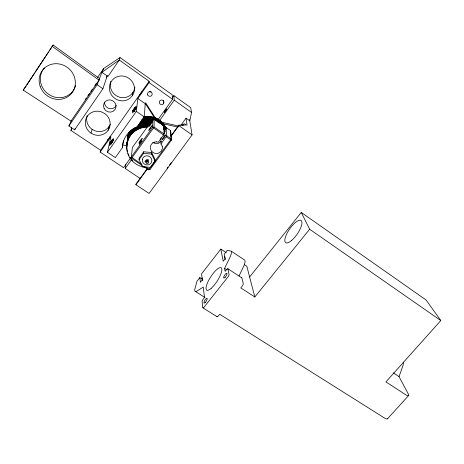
<?xml version="1.0" encoding="UTF-8"?>
<svg xmlns="http://www.w3.org/2000/svg" width="464" height="464" viewBox="0 0 464 464"><rect width="100%" height="100%" fill="white"/><g stroke="black" fill="none" stroke-linecap="round" stroke-linejoin="round"><path stroke-width="0.7" d="M155.057 161.118L155.08 159.512L151.676 152.523L143.712 151.786L139.194 158.056L139.061 159.657L142.535 166.657L150.504 167.382L155.057 161.118L151.635 154.089L151.676 152.523M126.817 145.186L126.904 148.718M131.567 158.328L131.3 157L132.414 147.395L152.853 119.41L154.187 119.196L154.031 127.008L153.456 128.035L131.567 158.328L142.146 165.451M152.853 119.41L152.639 127.229L131.3 157L141.984 164.482M130.668 157.743L123.546 167.672L100.16 152.076L110.908 136.787L107.439 152.291L115.356 157.592L122.339 147.767L122.426 146.114A24.638 23.728 13.1 0 1 135.552 127.635L137.124 126.962L144.275 116.905L145.238 103.675L145.742 102.956L155.655 118.378M107.439 152.291L136.329 111.383L137.843 98.49L149.048 82.563L149.124 81.264L119.289 60.024L101.912 72.28L97.138 84.726L68.916 125.964L74.652 129.804L102.892 88.723L107.213 75.997L101.912 72.28M139.061 159.657L143.614 153.346L143.712 151.786M145.157 104.783L145.742 102.956M189.579 119.567L192.067 134.902L149.083 193.442L135.906 184.707L135.958 184.115L147.25 168.565M132.803 110.971L132.582 112.978L135.685 108.68L136.149 106.169L132.849 110.797L133.98 111.778M140.656 178.762L125.222 168.467L125.779 164.349M132.315 95.741L132.785 92.649M122.339 147.767L123.465 140.807M202.809 279.473L199.833 277.565L200.396 282.286L202.234 279.931L202.478 278.649M146.247 161.269L146.369 161.907M172.573 97.347L173.832 95.59L190.681 107.619L191.545 112.456L189.788 120.826L186.058 118.187L180.751 125.483M110.107 143.173L109.632 145.522L112.642 141.352L113.344 138.429L110.13 143.092L111.285 143.95M100.16 152.076L100.624 150.249L70.969 130.442L71.624 127.646M127.02 143.556L128.238 139.49L130.32 135.772M108.06 130.32L108.959 126.649M158.015 119.59L172.562 99.29L172.185 94.755L120.014 57.536L119.289 60.024L108.216 76.16L107.462 75.632L106.395 77.186M90.985 133.075L92.191 129.352M249.62 276.979L301.264 212.448L426.08 299.993L440.8 320.56L385.926 381.918L405.455 394.568A6.786 1.647 42.1 0 0 408.372 394.122L399.028 376.623L402.856 365.928A9.471 5.046 -57 0 0 403.431 362.152M129.299 132.159L128.609 134.032A20.213 19.534 15.2 0 0 127.832 137.936A20.439 19.755 15.1 0 0 127.826 141.253M99.012 80.133L99.598 78.619L53.134 45.025L23.2 90.132L70.986 121.121L99.012 80.133L52.067 46.232M74.652 129.804L75.191 128.493M70.969 130.442L71.752 128.598M68.916 125.964L71.241 120.75M102.161 71.914L103.687 68.498L120.014 57.536M239.012 276.057L243.681 266.255A10.411 3.219 -56.8 0 0 244.777 260.147L231.229 251.181L227.302 250.282L224.199 254.243L225.115 258.79L223.196 261.244L220.841 249.093L201.585 273.795L202.234 279.931M199.833 277.565L196.974 281.23L194.729 289.698A10.167 2.842 -57.4 0 0 197.014 291.027L203.238 287.088L204.537 297.499L203.267 299.118A2.181 0.638 -57.8 0 0 202.101 301.675L202.797 307.609A2.216 0.655 -57.9 0 0 204.212 306.948L227.905 277.002A2.233 0.679 -57 0 0 229.054 274.41L227.94 268.923A2.198 0.655 -56.9 0 0 226.455 269.7L225.156 271.353L224.57 268.354L229.993 257.242A10.475 3.033 -56.7 0 0 231.229 251.181M129.833 131.399L128.545 134.473A20.254 19.575 15.1 0 0 127.768 138.382A20.48 19.795 15 0 0 127.693 140.377M130.036 131.451L128.453 135.134A20.317 19.627 14.9 0 0 127.675 139.055A20.549 19.853 14.8 0 0 127.6 141.056M139.397 94.923C139.003 96.512 142.982 90.451 141.294 92.092M107.805 139.861C107.23 141.59 110.966 136.097 109.759 136.973M160.927 137.854L161.008 143.997L166.738 135.824L166.408 127.716L170.613 130.645L171.349 140.198L149.971 169.58L148.613 169.801L143.324 166.24M156.345 141.839L158.41 142.204L164.146 134.026L163.914 125.976L154.187 119.196M139.467 94.789L139.635 94.494M146.293 160.799L146.409 161.037A0.841 0.806 10.6 0 0 147.401 161.304L147.784 160.933M107.88 139.728L108.054 139.42M110.235 124.398L108.727 127.055A12.348 11.751 29 0 1 94.569 130.668L91.762 129.114A12.348 11.751 29 0 1 87.168 115.687M131.057 130.187L128.389 135.575A20.358 19.668 14.8 0 0 127.612 139.507A20.59 19.888 14.7 0 0 127.536 141.514M26.117 86.095L23.2 90.132M26.912 84.889L34.464 73.411M35.258 72.204L45.582 56.504M46.377 55.291L48.366 52.275M49.161 51.069L51.144 48.047M51.939 46.841L53.134 45.025M97.62 77.389L103.687 68.498M85.504 99.226L86.321 98.037M87.945 95.659L89.575 93.276M90.793 91.495L92.417 89.111M94.859 85.544L96.489 83.166M99.337 78.996L99.598 78.619M140.319 93.421L140.575 93.049M100.624 150.249L149.124 81.264M125.222 168.467L131.399 159.854M159.894 120.153L174.249 100.149L173.832 95.59M164.198 130.541L166.408 127.716M170.949 135.94L178.785 125.147L187.038 124.984L186.058 118.187M135.906 184.707L147.384 168.908M171.181 136.143L178.831 125.616L178.785 125.147M109.231 137.646L109.666 137.083M163.456 134.177L163.74 133.789M131.811 129.775L129.885 132.547L128.29 136.248A20.422 19.726 14.6 0 0 127.513 140.192A20.654 19.946 14.5 0 0 127.438 141.532M241.628 277.814A2.187 0.696 -57 0 1 241.912 278.04L243.24 283.637A2.221 0.719 -57.1 0 1 242.127 286.23L240.793 287.895L254.829 296.989L309.645 229.239L301.264 212.448M151.455 122.281L152.238 121.614L151.415 123.424A2.923 0.365 -55.8 0 1 150.585 124.665L150.023 125.413A2.819 0.348 -55.8 0 1 149.333 126.191L148.967 126.301A2.923 0.365 -55.8 0 1 149.205 125.657L150.638 123.337A2.923 0.365 -55.8 0 1 151.455 122.264M387.44 418.847L408.54 395.647M133.127 128.708L129.827 132.988L128.226 136.694A20.468 19.761 14.5 0 0 127.449 140.644M160.944 141.601L158.439 143.272A5.806 5.632 13.2 0 1 156.478 143.585A5.754 5.58 13.2 0 1 153.601 142.808A5.794 5.62 13.2 0 1 152.778 142.245M161.025 141.532L161.246 141.746M148.613 169.801L170.561 139.89L171.112 138.858L170.613 130.645M135.099 127.559L130.825 131.938L128.134 137.373A20.532 19.819 14.3 0 0 127.351 141.334A20.764 20.045 14.2 0 0 127.339 144.704M136.77 126.846C132.669 129.305 129.502 133.261 128.07 137.831A20.573 19.859 14.2 0 0 127.281 141.798A20.805 20.085 14.1 0 0 127.206 143.823M137.425 126.086C141.276 123.934 145.847 123.099 150.214 123.697M137.385 126.521C141.242 124.364 145.818 123.528 150.197 124.126M136.66 130.001L140.644 128.226A21.06 20.294 13.3 0 1 147.152 127.177M139.49 123.059L144.78 121.585L150.991 121.672M139.449 123.482L144.751 121.997L150.974 122.09M138.753 124.375L144.704 122.629L150.951 122.716M138.713 124.799L144.675 123.053L150.243 123.059M141.648 119.666L146.995 118.738L153.097 119.439M141.595 120.28L146.96 119.347L153.079 120.048M141.561 120.692L146.937 119.758L153.068 120.46M140.853 121.504L146.902 120.373L152.378 120.93M140.818 121.916L146.879 120.785L151.009 121.046M143.805 116.754C148.213 115.814 152.905 116.487 156.942 118.465A19.935 19.297 16.4 0 1 163.27 123.366L166.135 127.809M143.776 117.154C148.19 116.209 152.894 116.882 156.942 118.865A19.975 19.331 16.3 0 1 163.282 123.772L166.153 128.221M143.063 117.873C151.653 115.727 161.333 119.869 165.59 127.664M143.034 118.279C147.674 117.177 152.662 117.763 156.936 119.869A20.074 19.424 16 0 1 163.305 124.799M142.987 118.883C151.618 116.725 161.35 120.884 165.631 128.714M148.776 124.607C139.751 123.888 130.581 129.752 127.971 138.516A20.642 19.917 14 0 0 127.182 142.494A20.874 20.143 13.9 0 0 127.107 144.524M148.753 125.036C139.716 124.317 130.523 130.193 127.907 138.974A20.683 19.952 13.9 0 0 127.119 142.958A20.915 20.184 13.8 0 0 127.043 144.316M148.724 125.686C139.652 124.967 130.43 130.854 127.809 139.664A20.752 20.01 13.7 0 0 127.014 143.66M147.993 126.115C139.13 125.657 130.309 131.561 127.739 140.128A20.793 20.051 13.6 0 0 126.95 144.136A21.031 20.283 13.5 0 0 126.869 146.177M148.277 126.788L147.175 126.736A21.013 20.259 13.4 0 0 140.685 127.786L136.706 129.555A20.88 20.132 13.4 0 0 130.378 135.308C126.591 140.662 125.669 147.888 127.96 154.031A20.915 20.161 13.3 0 0 134.142 162.69L137.738 165.109L141.758 166.762A20.868 20.114 13.3 0 0 146.021 167.585M143.614 153.346L151.635 154.089M147.221 160.73L146.943 160.706A0.771 0.742 10.4 0 0 146.56 160.84M123.064 145.012L127.206 145.916M162.238 122.351L178.692 126.063M162.997 123.726L178.13 127.136M149.971 169.58L145.69 166.976M155.046 120.066L156.931 120.884A20.178 19.517 15.7 0 1 163.334 125.837M185.646 124.416L184.365 123.795L182.19 124.926L183.263 125.68M156.925 121.498L158.12 122.165M202.872 307.806L217.036 316.703M111.731 140.36L112.932 141.12M111.575 140.598L112.769 141.352M111.412 140.836L112.613 141.59M111.261 141.068L112.456 141.827M111.105 141.305L112.305 142.059M110.96 141.537L112.752 142.668M112.05 139.908L113.251 140.667M111.894 140.134L113.088 140.888M110.826 141.764L112.021 142.518M195.245 291.34L204.943 297.482M112.207 139.693L113.402 140.453M110.699 141.978L111.888 142.738M112.358 139.49L113.552 140.256M110.577 142.181L111.766 142.941M112.503 139.304L113.697 140.07M110.467 142.378L111.662 143.138M110.374 142.552L111.563 143.318M110.293 142.715L111.476 143.48M134.392 108.205L135.592 108.988M134.229 108.443L135.43 109.226M134.067 108.686L135.865 109.858M133.91 108.924L135.111 109.707M110.223 142.86L111.406 143.631M134.717 107.741L135.917 108.524M134.554 107.973L135.755 108.75M133.76 109.162L134.96 109.939M133.615 109.388L134.809 110.171M110.165 142.987L111.348 143.759M227.847 268.749L241.808 277.861M224.57 268.354L226.977 269.92M134.879 107.52L136.08 108.303M133.475 109.614L134.676 110.397M393.211 372.818L399.028 376.623M135.036 107.312L136.236 108.095M133.354 109.829L134.548 110.612M133.238 110.032L135.024 111.209M110.13 143.092L111.308 143.863M135.186 107.109L136.387 107.903M220.841 249.093L226.275 252.683M244.4 264.631L246.819 266.226L254.829 296.989M158.711 122.502L159.57 123.064M133.133 110.217L134.322 111.006M133.04 110.391L134.229 111.18M132.959 110.548L134.148 111.337M132.895 110.681L134.084 111.482M132.849 110.797L134.038 111.598M132.82 110.896L134.003 111.696M97.138 84.726L102.892 88.723M164.146 134.026L154.031 127.008L152.639 127.229L163.583 135.053M166.738 135.824L171.112 138.858L171.349 140.198L166.182 136.857M309.645 229.239L440.8 320.56M136.329 111.383L144.275 116.905M178.831 125.616L192.067 134.902M137.843 98.49L145.238 103.675M174.249 100.149L191.545 112.456M149.048 82.563L172.562 99.29M163.746 126.37L165.642 129.137M163.763 127.003L165.312 129.207M163.363 126.887L165.323 129.63M163.374 127.525L164.627 129.131M163.386 127.948L164.639 129.56M163.403 128.592L164.662 130.204M163.415 129.021L164.256 130.1M163.305 124.799L165.607 128.081M151.78 151.409C149.936 149.344 149.889 145.986 151.728 143.904A6.09 5.887 10.6 0 1 154.28 142.181M145.667 104.064L154.489 117.781M147.668 161.037L147.79 161.275A0.771 0.742 10.4 0 1 147.79 161.669L147.361 162.168A0.847 0.812 10.4 0 1 146.328 161.89M224.646 256.273L225.307 259.538M126.968 149.42L127.385 151.502M202.194 277.855L202.53 280.552M163.398 100.334L163.496 103.652M171.239 162.707A33.924 5.568 -55.9 0 1 169.598 164.946M167.956 167.121A33.924 5.568 -55.9 0 1 167.144 168.171M151.049 91.652A2.291 2.239 37.9 0 1 149.315 91.704M110.844 81.333A12.505 12.07 39.3 0 0 113.494 93.38L115.948 95.52A12.505 12.07 39.3 0 0 130.842 94.83L132.93 92.493A12.505 12.07 39.3 0 0 134.862 87.191M116.273 105.38A6.218 5.962 33.3 0 1 104.516 102.138M74.455 88.578A18.386 17.214 39.2 0 1 48.621 94.302A18.386 17.214 39.2 0 1 44.44 67.872M75.591 85.562A18.386 17.214 39.2 0 1 74.727 87.998M132.605 160.718A20.868 20.12 13.4 0 1 131.637 159.657M131.179 159.106A20.868 20.12 13.4 0 1 129.932 157.36M128.876 155.492A20.868 20.12 13.4 0 1 128.023 153.538M130.303 135.83A20.915 20.161 13.3 0 1 136.648 130.065M128.4 133.992A19.842 19.204 16.3 0 1 128.563 132.698M128.389 134.867A20.027 19.389 16.4 0 1 128.458 133.562M128.232 138.353A20.167 19.517 15.9 0 1 128.244 135.07A19.94 19.297 16 0 1 128.522 133.122M128.232 136.602A20.126 19.476 16.1 0 1 128.308 134.641A19.9 19.262 16.1 0 1 128.586 132.692M128.012 138.139A20.271 19.61 15.6 0 1 128.087 136.161A20.045 19.389 15.7 0 1 128.853 132.292M128.076 137.698A20.23 19.569 15.7 0 1 128.151 135.726A20.004 19.349 15.8 0 1 128.429 133.771M127.919 138.144A20.335 19.662 15.4 0 1 127.994 136.822A20.109 19.442 15.5 0 1 128.76 132.936M127.931 137.269A20.149 19.482 15.4 0 1 128.702 133.377M146.195 161.211A0.847 0.812 10.4 0 1 146.52 160.759M147.227 160.648A0.847 0.812 10.4 0 1 147.697 160.967M164.03 133.383A2.906 0.418 -55.8 0 0 164.563 132.553L165.346 130.726L164.529 131.364A2.906 0.418 -55.8 0 0 163.989 132.025M151.798 151.421A6.015 5.812 10.7 0 0 155.359 153.427A6.067 5.864 10.7 0 0 158.45 153.19L161.002 151.49L162.313 148.776A5.991 5.788 10.6 0 0 162.319 146.752M154.274 142.228A6.015 5.812 10.7 0 1 156.345 141.885M160.985 144.026A6.015 5.812 10.7 0 1 162.29 146.769M387.678 418.4A6.716 1.862 42.8 0 1 384.285 417.89L219.71 314.244L218.405 315.868A2.198 0.696 -58 0 1 216.955 316.5M142.332 159.807C141.735 163.885 147.227 166.593 150.214 163.867A4.64 4.449 10.6 0 0 151.357 162.429C153.509 158.502 148.376 154.094 144.693 156.374A4.623 4.431 10.7 0 0 143.266 157.563A4.669 4.478 10.7 0 0 142.448 159.204L142.332 159.807M145.041 161.228C149.095 169.157 150.62 154.471 145.041 161.228M165.52 135.001L164.152 137.628L162.388 139.699A2.964 0.435 -55.8 0 1 162.371 138.968L164.389 135.859L165.52 135.001M152.14 125.721L148.99 130.442A2.981 0.377 -55.9 0 1 149.019 129.74L151.055 126.62L152.14 125.721M142.181 138.539L141.932 139.212A2.848 0.36 -56 0 1 141.305 140.325L138.951 143.272L139.304 142.146A2.842 0.36 -56 0 1 140.018 140.957L140.586 140.128A2.946 0.371 -56 0 1 141.404 139.072L142.181 138.539M141.503 141.004L139.287 144.171L141.503 141.004M109.359 128.029L107.822 130.738A12.569 11.954 28.2 0 1 93.409 134.415L90.55 132.832A12.569 11.954 28.2 0 1 86.756 117.137A12.569 11.954 28.2 0 1 102.144 112.143L105.009 113.761A12.569 11.954 28.2 0 1 109.359 128.029M165.706 110.948L165.631 111.076A2.285 0.296 -55.7 0 1 164.262 112.288A2.285 0.296 -55.7 0 1 166.414 109.098A2.285 0.296 -55.7 0 1 165.961 110.577L165.706 110.948M163.589 103.536L163.212 104A2.326 2.285 28.4 0 1 159.413 103.014A2.326 2.285 28.4 0 1 161.866 100.038A2.326 2.285 28.4 0 1 163.589 103.536M132.46 95.578L130.338 97.962A12.731 12.284 38.1 0 1 115.165 98.664L112.665 96.489A12.731 12.284 38.1 0 1 112.363 80.023A12.731 12.284 38.1 0 1 128.806 78.23L131.3 80.44A12.731 12.284 38.1 0 1 132.46 95.578M147.749 94.952A2.349 2.297 35.3 0 0 151.78 95.369A2.349 2.297 35.3 0 0 150.052 91.704A2.349 2.297 35.3 0 0 147.749 94.952M40.217 86.519A18.572 17.377 38.9 0 0 71.091 93.919A18.572 17.377 38.9 0 0 60.436 64.212A18.572 17.377 38.9 0 0 40.217 86.519M104.162 108.518A6.334 6.067 32.3 0 0 114.973 109.608A6.334 6.067 32.3 0 0 110.171 99.893A6.334 6.067 32.3 0 0 104.162 108.518M205.268 302.424A2.813 0.829 -57.8 0 0 207.089 298.375A2.813 0.829 -57.8 0 0 204.259 301.333A2.813 0.829 -57.8 0 0 205.268 302.424M225.115 277.31A2.836 0.853 -57.1 0 0 226.902 273.29A2.836 0.853 -57.1 0 0 223.984 276.353A2.836 0.853 -57.1 0 0 225.115 277.31M211.195 288.33A13.317 3.869 -57.2 0 0 221.757 268.662A13.317 3.869 -57.2 0 0 208.916 279.891A13.317 3.869 -57.2 0 0 211.195 288.33M291.566 240.491A13.508 4.57 -55.2 0 0 301.565 220.968A13.508 4.57 -55.2 0 0 287.065 233.241A13.508 4.57 -55.2 0 0 291.566 240.491"/></g></svg>
